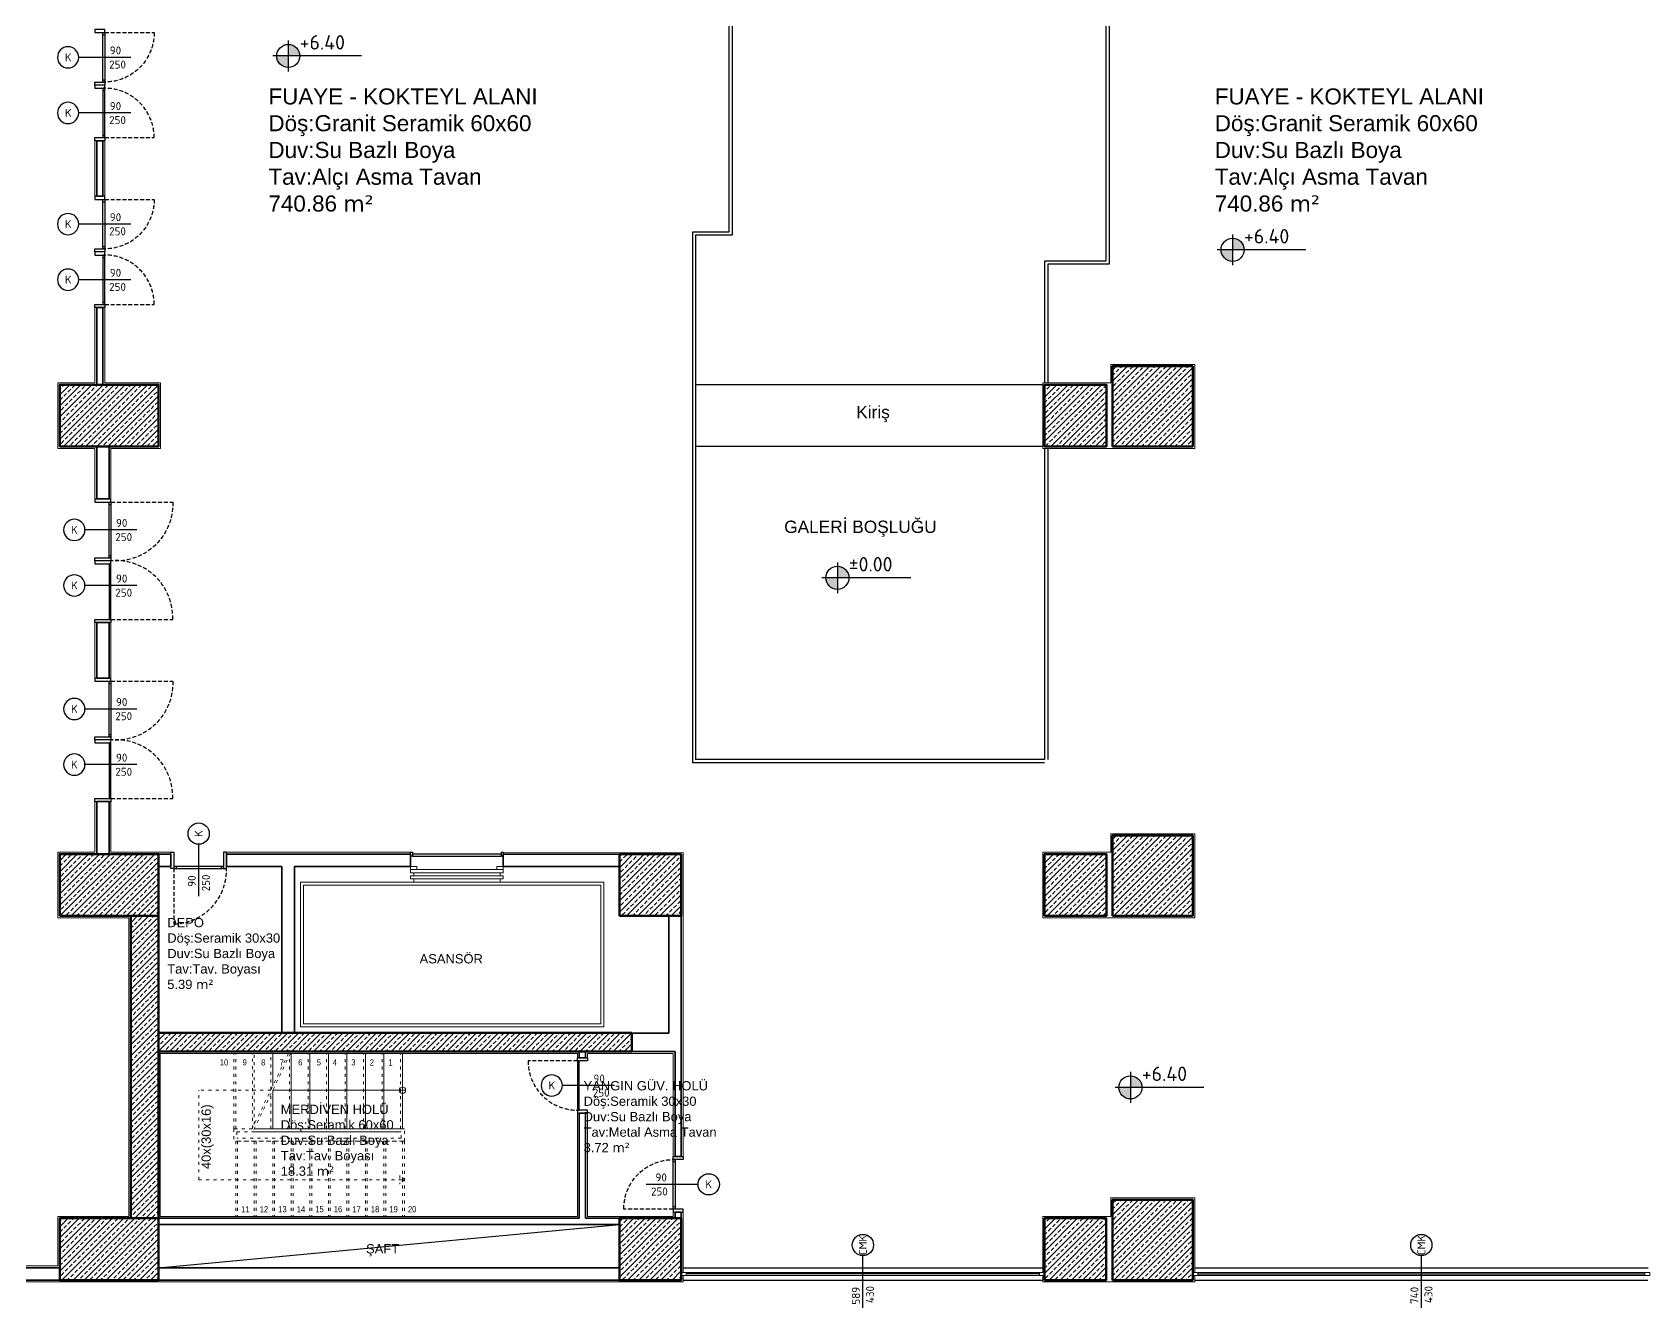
# Model space of a CAD drawing. Header units: millimetres. Extents: x 1443065 to 1517367, y 3763150 to 3779068.
# Drawn here: x 1488393 to 1491008, y 3765802 to 3767867 of the extents above; entities that cross this region are included whole.
import ezdxf
from ezdxf.enums import TextEntityAlignment as Align

# ---------------------------------------------------------------- set-up
doc = ezdxf.new("R2010")
doc.units = ezdxf.units.MM
doc.linetypes.add('ACAD_ISO03W100', pattern=[30, 12, -18])
doc.linetypes.add('HIDDEN', pattern=[9.525, 6.35, -3.175])
for name, color, linetype, lineweight in [('dog', 144, 'Continuous', 5), ('DUVAR', 2, 'Continuous', 35), ('MAHAL', 52, 'Continuous', 13), ('MERDIVEN', 4, 'Continuous', 20), ('SIVA', 3, 'Continuous', 9), ('TASIYICI', 170, 'Continuous', 50), ('TEFRIS', 165, 'Continuous', 15)]:
    doc.layers.add(name, color=color, linetype=linetype, lineweight=lineweight)
for name, color, linetype in [('m-DOG_', 4, 'Continuous'), ('m-DOG_gor', 8, 'Continuous'), ('m-TAR_', 8, 'Continuous'), ('m-TAR_duvar', 8, 'Continuous'), ('m-TFR_vitrifiye', 1, 'Continuous'), ('m-YAZ_kot', 7, 'Continuous'), ('m-YAZ_poz', 7, 'Continuous')]:
    doc.layers.add(name, color=color, linetype=linetype)
doc.styles.add('mono', font='isocpeur.ttf')
doc.styles.add('olculer', font='romans.shx', dxfattribs={"width": 0.8})
doc.styles.get("Standard").update_dxf_attribs({"font": 'arial.ttf'})
pattern_1 = [(45, (67479.789, -87954.948), (-8.98025612, 8.98025612), []), (45, (67488.769, -87954.948), (-8.98025612, 8.98025612), [6.35, -3.175])]

# ---------------------------------------------------------------- blocks, each defined once
blk = doc.blocks.new('90lık Kqpı')
at = {"layer": 'm-DOG_', "linetype": 'HIDDEN'}
blk.add_line((-8, -5), (-88, -5), dxfattribs=at)
at = {"layer": 'm-DOG_'}
for p, q in [((-5, -8.8), (-8, -8.8)), ((-5, -81.2), (-8, -81.2))]:
    blk.add_line(p, q, dxfattribs=at)
for points in [[(8, 0), (8, -5), (-8, -5), (-8, 0)], [(-8, -5), (-8, -85), (-5, -85), (-5, -5)], [(8, -90), (8, -85), (-8, -85), (-8, -90)]]:
    blk.add_lwpolyline(points, close=True, dxfattribs=at)
at = {"layer": 'm-DOG_', "linetype": 'HIDDEN'}
blk.add_arc((-8, -5), 80, 180, 270, dxfattribs=at)
blk = doc.blocks.new('ghb')
at = {"layer": 'm-DOG_', "linetype": 'HIDDEN'}
blk.add_line((41827.4, -9142.7), (41827.4, -9042.7), dxfattribs=at)
at = {"layer": 'm-DOG_'}
for p, q in [((41741.2, -9145.7), (41741.2, -9142.7)), ((41823.6, -9145.7), (41823.6, -9142.7))]:
    blk.add_line(p, q, dxfattribs=at)
for points in [[(41732.4, -9168.7), (41737.4, -9168.7), (41737.4, -9142.7), (41732.4, -9142.7)], [(41827.4, -9142.7), (41737.4, -9142.7), (41737.4, -9145.7), (41827.4, -9145.7)], [(41832.4, -9168.7), (41827.4, -9168.7), (41827.4, -9142.7), (41832.4, -9142.7)]]:
    blk.add_lwpolyline(points, close=True, dxfattribs=at)
at = {"layer": 'm-DOG_', "linetype": 'HIDDEN'}
blk.add_arc((41824.1, -9134.7), 92, 87.9265, 185.0111, dxfattribs=at)
blk = doc.blocks.new('m-penpoz')
blk.add_line((0, -1.625), (0, 0))
blk.add_circle((0, 0.332), 0.332)
blk.add_attdef('POZNO', text='', height=0.18).set_placement((0, 0.332), align=Align.MIDDLE)
blk.add_attdef('WIDTH', text='', height=0.18, rotation=90).set_placement((0, -1.625), align=Align.BOTTOM_LEFT)
blk.add_attdef('HEIGHT', text='', height=0.18, rotation=90).set_placement((0.069, -1.625), align=Align.TOP_LEFT)
blk = doc.blocks.new('m-plankot')
h = blk.add_hatch(color=256)
h.paths.add_polyline_path([(0, 0.144), (0, 0), (0.144, 0, 0.414214)])
h.paths.add_polyline_path([(0, -0.144), (0, 0), (-0.144, 0, 0.414214)])
for p, q in [((0.914, 0), (-0.192, 0)), ((0, 0.192), (0, -0.192))]:
    blk.add_line(p, q)
blk.add_circle((0, 0), 0.144)
blk.add_attdef('INCEKOT', (0.187, 0.1), '', height=0.18)
blk.add_attdef('KABAKOT', text='', height=0.18).set_placement((0.187, -0.1), align=Align.TOP_LEFT)
blk = doc.blocks.new('90lık')
at = {"layer": 'm-DOG_', "linetype": 'HIDDEN'}
blk.add_line((-5, 13), (-5, 103), dxfattribs=at)
at = {"layer": 'm-DOG_'}
for p, q in [((-81.2, 10), (-81.2, 13)), ((-8.8, 10), (-8.8, 13))]:
    blk.add_line(p, q, dxfattribs=at)
for points in [[(-90, -13), (-85, -13), (-85, 13), (-90, 13)], [(-5, 13), (-85, 13), (-85, 10), (-5, 10)], [(0, -13), (-5, -13), (-5, 13), (0, 13)]]:
    blk.add_lwpolyline(points, close=True, dxfattribs=at)
at = {"layer": 'm-DOG_', "linetype": 'HIDDEN'}
blk.add_arc((-2.7, 15.7), 87.4, 91.5314, 181.7408, dxfattribs=at)

msp = doc.modelspace()

# ---------------------------------------------------------------- hatches: boundary and pattern name
at = {"layer": 'm-TAR_'}
h = msp.add_hatch(dxfattribs=at)
h.set_pattern_fill('ANSI33', color=256, scale=2)
h.set_pattern_definition([(45, (-27511.644, -45999.14), (-8.98025612, 8.98025612), []), (45, (-27502.664, -45999.14), (-8.98025612, 8.98025612), [6.35, -3.175])])
h.paths.add_polyline_path([(1489363.4, 3766247.1), (1488909.4, 3766247.1), (1488909.4, 3766217.1), (1489363.4, 3766217.1)])
h.paths.add_polyline_path([(1488909.4, 3766247.1), (1488597.2, 3766247.1), (1488597.2, 3766217.1), (1488909.4, 3766217.1)])
at = {"layer": 'm-TAR_duvar'}
h = msp.add_hatch(dxfattribs=at)
h.set_pattern_fill('ANSI33', color=256, scale=2)
h.set_pattern_definition([(45, (67479.789, -87194.948), (-8.98025612, 8.98025612), []), (45, (67488.769, -87194.948), (-8.98025612, 8.98025612), [6.35, -3.175])])
h.paths.add_polyline_path([(1490271.7, 3767326.6), (1490141.7, 3767326.6), (1490141.7, 3767196.6), (1490271.7, 3767196.6)])
h = msp.add_hatch(dxfattribs=at)
h.set_pattern_fill('ANSI33', color=256, scale=2)
h.set_pattern_definition(pattern_1)
h.paths.add_polyline_path([(1488597.1, 3767296.6), (1488437.1, 3767296.6), (1488437.1, 3767196.6), (1488597.1, 3767196.6)])
h = msp.add_hatch(dxfattribs=at)
h.set_pattern_fill('ANSI33', color=256, scale=2)
h.set_pattern_definition(pattern_1)
h.paths.add_polyline_path([(1490131.7, 3767296.6), (1490031.7, 3767296.6), (1490031.7, 3767196.6), (1490131.7, 3767196.6)])
h = msp.add_hatch(dxfattribs=at)
h.set_pattern_fill('ANSI33', color=256, scale=2)
h.set_pattern_definition(pattern_1)
h.paths.add_polyline_path([(1490271.7, 3766566.6), (1490141.7, 3766566.6), (1490141.7, 3766436.6), (1490271.7, 3766436.6)])
h = msp.add_hatch(dxfattribs=at)
h.set_pattern_fill('ANSI33', color=256, scale=2)
h.set_pattern_definition(pattern_1)
h.paths.add_polyline_path([(1488597.1, 3766536.6), (1488437.1, 3766536.6), (1488437.1, 3766436.6), (1488597.1, 3766436.6)])
h = msp.add_hatch(dxfattribs=at)
h.set_pattern_fill('ANSI33', color=256, scale=2)
h.set_pattern_definition([(45, (-27511.644, -45999.14), (-8.98025612, 8.98025612), []), (45, (-27502.664, -45999.14), (-8.98025612, 8.98025612), [6.35, -3.175])])
h.paths.add_polyline_path([(1489343.4, 3766436.5), (1489443.4, 3766436.5), (1489443.4, 3766536.5), (1489343.4, 3766536.5)])
h = msp.add_hatch(dxfattribs=at)
h.set_pattern_fill('ANSI33', color=256, scale=2)
h.set_pattern_definition(pattern_1)
h.paths.add_polyline_path([(1490131.7, 3766536.6), (1490031.7, 3766536.6), (1490031.7, 3766436.6), (1490131.7, 3766436.6)])
h = msp.add_hatch(dxfattribs=at)
h.set_pattern_fill('ANSI33', color=256, scale=2)
h.set_pattern_definition(pattern_1)
h.paths.add_polyline_path([(1488597.1, 3766436.6), (1488552.1, 3766436.6), (1488552.1, 3765947.1), (1488597.1, 3765947.1)])
h = msp.add_hatch(dxfattribs=at)
h.set_pattern_fill('ANSI33', color=256, scale=2)
h.set_pattern_definition([(45, (67479.789, -88544.442), (-8.98025612, 8.98025612), []), (45, (67488.769, -88544.442), (-8.98025612, 8.98025612), [6.35, -3.175])])
h.paths.add_polyline_path([(1490271.7, 3765977.1), (1490141.7, 3765977.1), (1490141.7, 3765847.1), (1490271.7, 3765847.1)])
h = msp.add_hatch(dxfattribs=at)
h.set_pattern_fill('ANSI33', color=256, scale=2)
h.set_pattern_definition(pattern_1)
h.paths.add_polyline_path([(1488597.1, 3765947.1), (1488437.1, 3765947.1), (1488437.1, 3765847.1), (1488597.1, 3765847.1)])
h = msp.add_hatch(dxfattribs=at)
h.set_pattern_fill('ANSI33', color=256, scale=2)
h.set_pattern_definition(pattern_1)
h.paths.add_polyline_path([(1489443.4, 3765947.1), (1489343.4, 3765947.1), (1489343.4, 3765847.1), (1489443.4, 3765847.1)])
h = msp.add_hatch(dxfattribs=at)
h.set_pattern_fill('ANSI33', color=256, scale=2)
h.set_pattern_definition(pattern_1)
h.paths.add_polyline_path([(1490131.6, 3765947.1), (1490031.6, 3765947.1), (1490031.6, 3765847.1), (1490131.6, 3765847.1)])

# ---------------------------------------------------------------- linework, layer by layer
at = {"layer": 'dog', "extrusion": (9.21821e-11, -6.3018e-09, 1), "elevation": 0}
for points in [[(1489015.4, 3766516.6), (1489015.4, 3766511.6), (1489005.2, 3766511.6), (1489005.2, 3766516.6)], [(1489155.2, 3766516.6), (1489155.2, 3766511.6), (1489145.1, 3766511.6), (1489145.1, 3766516.6)]]:
    msp.add_lwpolyline(points, close=True, dxfattribs=at)
at = {"layer": 'dog', "elevation": 0}
for points in [[(1489005.2, 3766506.5), (1489005.2, 3766511.6), (1489155.2, 3766511.6), (1489155.2, 3766506.5)], [(1489005.2, 3766496.4), (1489005.2, 3766501.4), (1489155.2, 3766501.4), (1489155.2, 3766496.4)]]:
    msp.add_lwpolyline(points, close=True, dxfattribs=at)
at = {"layer": 'dog', "extrusion": (9.21821e-11, -6.3018e-09, 1), "elevation": 0}
for points in [[(1489010.3, 3766501.4), (1489010.3, 3766506.5)], [(1489150.1, 3766501.4), (1489150.1, 3766506.5)], [(1489010.3, 3766496.4), (1489010.3, 3766491.3)], [(1489150.1, 3766496.4), (1489150.1, 3766491.3)]]:
    msp.add_lwpolyline(points, dxfattribs=at)
at = {"layer": 'dog'}
for points in [[(1488827, 3766491.5), (1489318.1, 3766491.5), (1489318.1, 3766257), (1488827, 3766257)], [(1488832, 3766486.5), (1489313.1, 3766486.5), (1489313.1, 3766262), (1488832, 3766262)]]:
    msp.add_lwpolyline(points, close=True, dxfattribs=at)
at = {"layer": 'DUVAR'}
for p, q in [((1488497.1, 3767601.6), (1488497.1, 3767691.6)), ((1488497.1, 3767691.6), (1488507.1, 3767691.6)), ((1488507.1, 3767601.6), (1488507.1, 3767691.6)), ((1488497.1, 3767601.6), (1488507.1, 3767601.6)), ((1488497.1, 3767296.6), (1488497.1, 3767421.6)), ((1488497.1, 3767421.6), (1488507.1, 3767421.6)), ((1488507.1, 3767296.6), (1488507.1, 3767421.6)), ((1488497.1, 3767111.6), (1488497.1, 3767196.6)), ((1488517.1, 3767111.6), (1488517.1, 3767196.6)), ((1488497.1, 3767111.6), (1488517.1, 3767111.6)), ((1488497.1, 3766821.6), (1488497.1, 3766911.6)), ((1488497.1, 3766911.6), (1488517.1, 3766911.6)), ((1488517.1, 3766821.6), (1488517.1, 3766911.6)), ((1488497.1, 3766821.6), (1488517.1, 3766821.6)), ((1488497.1, 3766536.6), (1488497.1, 3766621.6)), ((1488497.1, 3766621.6), (1488517.1, 3766621.6)), ((1488517.1, 3766536.6), (1488517.1, 3766621.6)), ((1488597.1, 3766536.6), (1488617.1, 3766536.6)), ((1488617.1, 3766516.6), (1488617.1, 3766536.6)), ((1489005.2, 3766536.6), (1488707.1, 3766536.6)), ((1488707.1, 3766516.6), (1488707.1, 3766536.6)), ((1489005.2, 3766516.6), (1489005.2, 3766536.6)), ((1489343.4, 3766536.6), (1489155.2, 3766536.6)), ((1489155.2, 3766516.6), (1489155.2, 3766536.6)), ((1488597.1, 3766516.6), (1488617.1, 3766516.6)), ((1488707.1, 3766516.6), (1488797, 3766516.6)), ((1488797, 3766516.7), (1488797, 3766247)), ((1488817, 3766516.7), (1488817, 3766247)), ((1489005.2, 3766516.6, 0), (1488817, 3766516.7)), ((1489343.4, 3766516.7), (1489155.2, 3766516.7, 0)), ((1489423.4, 3766247), (1489423.4, 3766436.5)), ((1489443.4, 3766247), (1489443.4, 3766436.5)), ((1489423.4, 3766247), (1489363.4, 3766247)), ((1489443.4, 3766247), (1489443.4, 3766217.1)), ((1489278.4, 3766217.1), (1489278.4, 3766207.1)), ((1489278.4, 3766217.1), (1489278.4, 3766207.1)), ((1489288.4, 3766217.1), (1489288.4, 3766207.1)), ((1489288.4, 3766217.1), (1489288.4, 3766207.1)), ((1489433.4, 3766217.1), (1489363.4, 3766217.1)), ((1489433.4, 3766217.1), (1489433.4, 3766047.1)), ((1489433.4, 3766217.1), (1489433.4, 3766047.1)), ((1489443.4, 3766217.1), (1489443.4, 3766047.1)), ((1489443.4, 3766217.1), (1489443.4, 3766047.1)), ((1489288.4, 3766207.1), (1489278.4, 3766207.1)), ((1489288.4, 3766117.1), (1489278.4, 3766117.1)), ((1489278.4, 3766117.1), (1489278.4, 3765947.1)), ((1489278.4, 3766117.1), (1489278.4, 3765947.1)), ((1489288.4, 3766117.1), (1489288.4, 3766047.1)), ((1489288.4, 3766117.1), (1489288.4, 3765947.1)), ((1489433.4, 3766047.1), (1489443.4, 3766047.1)), ((1489433.4, 3766047.1), (1489443.4, 3766047.1)), ((1489433.4, 3765957.1), (1489433.4, 3765947.1)), ((1489433.4, 3765957.1), (1489443.4, 3765957.1)), ((1489433.4, 3765957.1), (1489433.4, 3765947.1)), ((1489433.4, 3765957.1), (1489443.4, 3765957.1)), ((1489443.4, 3765957.1), (1489443.4, 3765947.1)), ((1489443.4, 3765957.1), (1489443.4, 3765947.1)), ((1488597, 3765947.1), (1489278.4, 3765947.1)), ((1488597, 3765937.1), (1489343.4, 3765937.1)), ((1489288.4, 3765947.1), (1489343.4, 3765947.1)), ((1486457.1, 3765867.1), (1488437.1, 3765867.1)), ((1489343.4, 3765867.1), (1488597.1, 3765867.1)), ((1486157.1, 3765847.1), (1488437.1, 3765847.1)), ((1489343.4, 3765847.1), (1488597.1, 3765847.1))]:
    msp.add_line(p, q, dxfattribs=at)
at = {"layer": 'm-DOG_gor', "linetype": 'Continuous'}
for p, q in [((1489443.4, 3765867.1), (1489443.4, 3765867.1)), ((1489446.4, 3765867.1), (1490028.6, 3765867.1)), ((1490023.6, 3765857.1), (1489451.4, 3765857.1)), ((1490274.7, 3765867.1), (1491008.7, 3765867.1)), ((1490279.7, 3765857.1), (1491003.7, 3765857.1)), ((1489443.4, 3765847.1), (1489443.4, 3765847.1)), ((1489446.4, 3765847.1), (1490028.6, 3765847.1)), ((1490274.7, 3765847.1), (1491008.6, 3765847.1))]:
    msp.add_line(p, q, dxfattribs=at)
for points in [[(1489008.2, 3766533.6), (1489005.2, 3766533.6), (1489005.2, 3766539.6), (1489008.2, 3766539.6)], [(1489008.2, 3766533.6), (1489152.2, 3766533.6), (1489152.2, 3766536.6), (1489008.2, 3766536.6)], [(1489155.2, 3766533.6), (1489152.2, 3766533.6), (1489152.2, 3766539.6), (1489155.2, 3766539.6)]]:
    msp.add_lwpolyline(points, close=True, dxfattribs=at)
at = {"layer": 'm-TFR_vitrifiye'}
for p, q in [((1490028.7, 3767296.6), (1489466.4, 3767296.6)), ((1490028.7, 3767196.6), (1489466.4, 3767196.6)), ((1490031.7, 3766689.6), (1489466.4, 3766689.6)), ((1490031.7, 3766684.6), (1489461.4, 3766684.6)), ((1488597.1, 3765867.1), (1489343.4, 3765937.1))]:
    msp.add_line(p, q, dxfattribs=at)
for points in [[(1489520.6, 3768758.6), (1489520.6, 3767543.6), (1489461.4, 3767543.6), (1489461.4, 3766684.6)], [(1489525.6, 3768753.6), (1489525.6, 3767538.6), (1489466.4, 3767538.6), (1489466.4, 3766689.6)], [(1489894.7, 3768753.6), (1489894.7, 3767962.6), (1490131.1, 3767962.6), (1490131.1, 3767496.6), (1490031.7, 3767496.6), (1490031.7, 3767299.6)], [(1489899.7, 3768758.6), (1489899.7, 3767967.6), (1490136.1, 3767967.6), (1490136.1, 3767491.6), (1490036.7, 3767491.6), (1490036.7, 3767299.6)], [(1490031.7, 3767193.6), (1490031.7, 3766689.6)], [(1490036.7, 3767193.6), (1490036.7, 3766689.6)]]:
    msp.add_lwpolyline(points, dxfattribs=at)
at = {"layer": 'MERDIVEN'}
for p, q in [((1488597.1, 3766441.6), (1488597.1, 3766441.6)), ((1490126.7, 3766436.6), (1490126.7, 3766436.6)), ((1490131.7, 3766436.6), (1490131.7, 3766436.6)), ((1488782.1, 3766161.4), (1488782.1, 3766214)), ((1488782.1, 3766161.4), (1488782.1, 3766214)), ((1488812.1, 3766092), (1488812.1, 3766214)), ((1488812.1, 3766092), (1488812.1, 3766214)), ((1488842.1, 3766092), (1488842.1, 3766214)), ((1488842.1, 3766092), (1488842.1, 3766214)), ((1488872.1, 3766092), (1488872.1, 3766214)), ((1488872.1, 3766092), (1488872.1, 3766214)), ((1488902.1, 3766092), (1488902.1, 3766214)), ((1488902.1, 3766092), (1488902.1, 3766214)), ((1488932.1, 3766092), (1488932.1, 3766214)), ((1488932.1, 3766092), (1488932.1, 3766214)), ((1488962.1, 3766092), (1488962.1, 3766214)), ((1488962.1, 3766092), (1488962.1, 3766214)), ((1488992.1, 3766092), (1488992.1, 3766214)), ((1488992.1, 3766092), (1488992.1, 3766214)), ((1488782.1, 3766092), (1488782.1, 3766154.5)), ((1488782.1, 3766092), (1488782.1, 3766154.5)), ((1488997.1, 3766154.5), (1488782.1, 3766154.5)), ((1488990.1, 3766087), (1488749.7, 3766087)), ((1488990.1, 3766087), (1488749.7, 3766087)), ((1488995.1, 3766092), (1488752.1, 3766092)), ((1488995.1, 3766092), (1488752.1, 3766092)), ((1488597.1, 3765947.1), (1488597.1, 3765947.1)), ((1490126.7, 3765947.1), (1490126.7, 3765947.1))]:
    msp.add_line(p, q, dxfattribs=at)
at = {"layer": 'MERDIVEN', "linetype": 'ACAD_ISO03W100', "ltscale": 0.4}
for p, q in [((1488719.1, 3766092), (1488719.1, 3766214)), ((1488719.1, 3766092), (1488719.1, 3766214)), ((1488722.1, 3766092), (1488722.1, 3766214)), ((1488722.1, 3766092), (1488722.1, 3766214)), ((1488807.3, 3766214), (1488748.7, 3766092)), ((1488749.1, 3766092.7), (1488749.1, 3766214)), ((1488749.1, 3766092.7), (1488749.1, 3766214)), ((1488810.6, 3766214), (1488749.7, 3766087)), ((1488752.1, 3766098.9), (1488752.1, 3766214)), ((1488752.1, 3766098.9), (1488752.1, 3766214)), ((1488779.1, 3766155.2), (1488779.1, 3766214)), ((1488779.1, 3766155.2), (1488779.1, 3766214)), ((1488809.1, 3766092), (1488809.1, 3766210.7)), ((1488809.1, 3766092), (1488809.1, 3766210.7)), ((1488839.1, 3766092), (1488839.1, 3766214)), ((1488839.1, 3766092), (1488839.1, 3766214)), ((1488869.1, 3766092), (1488869.1, 3766214)), ((1488869.1, 3766092), (1488869.1, 3766214)), ((1488899.1, 3766092), (1488899.1, 3766214)), ((1488899.1, 3766092), (1488899.1, 3766214)), ((1488929.1, 3766092), (1488929.1, 3766214)), ((1488929.1, 3766092), (1488929.1, 3766214)), ((1488959.1, 3766092), (1488959.1, 3766214)), ((1488959.1, 3766092), (1488959.1, 3766214)), ((1488989.1, 3766092), (1488989.1, 3766214)), ((1488989.1, 3766092), (1488989.1, 3766214)), ((1488662.1, 3766009.5), (1488662.1, 3766154.5)), ((1488778.7, 3766154.5), (1488662.1, 3766154.5)), ((1488779.1, 3766092), (1488779.1, 3766148.2)), ((1488779.1, 3766092), (1488779.1, 3766148.2)), ((1488748.7, 3766092), (1488719.1, 3766092)), ((1488719.1, 3766092), (1488719.1, 3766072)), ((1488748.7, 3766092), (1488719.1, 3766092)), ((1488719.1, 3766092), (1488719.1, 3766072)), ((1488724.1, 3766087), (1488724.1, 3766077)), ((1488724.1, 3766087), (1488724.1, 3766077)), ((1488724.1, 3766087), (1488749.7, 3766087)), ((1488990.1, 3766077), (1488990.1, 3766087)), ((1488990.1, 3766077), (1488990.1, 3766087)), ((1488995.1, 3766072), (1488995.1, 3766092)), ((1488995.1, 3766072), (1488995.1, 3766092)), ((1488995.1, 3766072), (1488719.1, 3766072)), ((1488992.1, 3766072), (1488719.1, 3766072)), ((1488722.1, 3766072), (1488722.1, 3765950)), ((1488990.1, 3766077), (1488724.1, 3766077)), ((1488990.1, 3766077), (1488724.1, 3766077)), ((1488725.1, 3766072), (1488725.1, 3765950)), ((1488752.1, 3766072), (1488752.1, 3765950)), ((1488755.1, 3766072), (1488755.1, 3765950)), ((1488782.1, 3766072), (1488782.1, 3765950)), ((1488785.1, 3766072), (1488785.1, 3765950)), ((1488812.1, 3766072), (1488812.1, 3765950)), ((1488815.1, 3766072), (1488815.1, 3765950)), ((1488842.1, 3766072), (1488842.1, 3765950)), ((1488845.1, 3766072), (1488845.1, 3765950)), ((1488872.1, 3766072), (1488872.1, 3765950)), ((1488875.1, 3766072), (1488875.1, 3765950)), ((1488902.1, 3766072), (1488902.1, 3765950)), ((1488905.1, 3766072), (1488905.1, 3765950)), ((1488932.1, 3766072), (1488932.1, 3765950)), ((1488935.1, 3766072), (1488935.1, 3765950)), ((1488962.1, 3766072), (1488962.1, 3765950)), ((1488965.1, 3766072), (1488965.1, 3765950)), ((1488992.1, 3766072), (1488992.1, 3765950)), ((1488995.1, 3766072), (1488995.1, 3765950)), ((1488662.1, 3766009.5), (1488995.1, 3766009.5)), ((1488995.1, 3766009.5), (1488988, 3766016.5)), ((1488988, 3766016.5), (1488988, 3766002.4)), ((1488995.1, 3766009.5), (1488988, 3766002.4))]:
    msp.add_line(p, q, dxfattribs=at)
at = {"layer": 'MERDIVEN'}
for points in [[(1489443.4, 3765854.6), (1489451.4, 3765854.6), (1489451.4, 3765859.6), (1489443.4, 3765859.6)], [(1490023.6, 3765859.6), (1489451.4, 3765859.6), (1489451.4, 3765854.6), (1490023.6, 3765854.6)], [(1490023.6, 3765854.6), (1490031.6, 3765854.6), (1490031.6, 3765859.6), (1490023.6, 3765859.6)], [(1490271.7, 3765854.6), (1490279.7, 3765854.6), (1490279.7, 3765859.6), (1490271.7, 3765859.6)], [(1491003.7, 3765859.6), (1490279.7, 3765859.6), (1490279.7, 3765854.6), (1491003.7, 3765854.6)], [(1491003.7, 3765854.6), (1491011.7, 3765854.6), (1491011.7, 3765859.6), (1491003.7, 3765859.6)]]:
    msp.add_lwpolyline(points, close=True, dxfattribs=at)
msp.add_circle((1488992.1, 3766154.5), 5, dxfattribs=at)
at = {"layer": 'SIVA'}
for p, q in [((1488494.1, 3767601.6), (1488494.1, 3767691.6)), ((1488510.1, 3767601.6), (1488510.1, 3767691.6)), ((1488494.1, 3766821.6), (1488494.1, 3766911.6)), ((1489005.2, 3766539.6), (1488707.1, 3766539.6)), ((1486460.1, 3765870.1), (1488434.1, 3765870.1))]:
    msp.add_line(p, q, dxfattribs=at)
for points in [[(1488494.1, 3767421.6), (1488494.1, 3767299.6), (1488434.1, 3767299.6), (1488434.1, 3767193.6), (1488494.1, 3767193.6), (1488494.1, 3767111.6)], [(1488510.1, 3767421.6), (1488510.1, 3767299.6), (1488600.1, 3767299.6), (1488600.1, 3767193.6), (1488520.1, 3767193.6), (1488520.1, 3767111.6)], [(1488520.1, 3766911.6), (1488520.1, 3766821.6)], [(1489446.4, 3765854.6), (1489446.4, 3765844.1), (1485994.1, 3765844.1), (1485994.1, 3766539.6), (1486434.1, 3766539.6), (1486434.1, 3766776.6)], [(1488494.1, 3766621.6), (1488494.1, 3766539.6), (1488434.1, 3766539.6), (1488434.1, 3766433.6), (1488549.1, 3766433.6), (1488549.1, 3765950.1), (1488434.1, 3765950.1), (1488434.1, 3765870.1)], [(1488520.1, 3766621.6), (1488520.1, 3766539.6), (1488617.1, 3766539.6)], [(1489155.2, 3766539.6), (1489446.4, 3766539.5), (1489446.4, 3766047.1)], [(1489275.4, 3766207.1), (1489275.4, 3766214.1), (1488600, 3766214.1), (1488600, 3765950.1), (1489275.4, 3765950.1), (1489275.4, 3766117.1)], [(1489291.4, 3766207.1), (1489291.4, 3766214.1), (1489430.4, 3766214.1), (1489430.4, 3766047.1)], [(1489291.4, 3766117.1), (1489291.4, 3765950.1), (1489430.4, 3765950.1), (1489430.4, 3765957.1)], [(1490028.6, 3765859.6), (1490028.6, 3765950.1), (1490138.7, 3765950.1), (1490138.7, 3765980.1), (1490274.7, 3765980.1), (1490274.7, 3765859.6)], [(1489446.4, 3765859.6), (1489446.4, 3765957.1)], [(1490274.7, 3765854.6), (1490274.7, 3765844.1), (1490028.6, 3765844.1), (1490028.6, 3765854.6)]]:
    msp.add_lwpolyline(points, dxfattribs=at)
for points in [[(1490028.7, 3767299.6), (1490138.7, 3767299.6), (1490138.7, 3767329.6), (1490274.7, 3767329.6), (1490274.7, 3767193.6), (1490028.7, 3767193.6)], [(1490028.7, 3766539.6), (1490138.7, 3766539.6), (1490138.7, 3766569.6), (1490274.7, 3766569.6), (1490274.7, 3766433.6), (1490028.7, 3766433.6)]]:
    msp.add_lwpolyline(points, close=True, dxfattribs=at)
at = {"layer": 'TASIYICI'}
for p, q in [((1488597.1, 3766247.1), (1488597.1, 3766536.6)), ((1488552.1, 3765947.1), (1488552.1, 3766436.6)), ((1488597.1, 3765947.1), (1488597.1, 3766436.6)), ((1488597.1, 3766436.6), (1488597.1, 3765947.1)), ((1488597.1, 3765947.1), (1488597.1, 3766436.6)), ((1489363.4, 3766247.1), (1488597, 3766247.1)), ((1489363.4, 3766247.1), (1488597, 3766247.1)), ((1489363.4, 3766247.1), (1489363.4, 3766217.1)), ((1489363.4, 3766217.1), (1488597, 3766217.1))]:
    msp.add_line(p, q, dxfattribs=at)
for points in [[(1490141.7, 3767196.6), (1490271.7, 3767196.6), (1490271.7, 3767326.6), (1490141.7, 3767326.6)], [(1488437.1, 3767196.6), (1488597.1, 3767196.6), (1488597.1, 3767296.6), (1488437.1, 3767296.6)], [(1490031.7, 3767196.6), (1490131.7, 3767196.6), (1490131.7, 3767296.6), (1490031.7, 3767296.6)], [(1490141.7, 3766436.6), (1490271.7, 3766436.6), (1490271.7, 3766566.6), (1490141.7, 3766566.6)], [(1488437.1, 3766436.6), (1488597.1, 3766436.6), (1488597.1, 3766536.6), (1488437.1, 3766536.6)], [(1489343.4, 3766436.5), (1489443.4, 3766436.5), (1489443.4, 3766536.5), (1489343.4, 3766536.5)], [(1490031.7, 3766436.6), (1490131.7, 3766436.6), (1490131.7, 3766536.6), (1490031.7, 3766536.6)], [(1490141.7, 3765847.1), (1490271.7, 3765847.1), (1490271.7, 3765977.1), (1490141.7, 3765977.1)], [(1488437.1, 3765847.1), (1488597.1, 3765847.1), (1488597.1, 3765947.1), (1488437.1, 3765947.1)], [(1489343.4, 3765847.1), (1489443.4, 3765847.1), (1489443.4, 3765947.1), (1489343.4, 3765947.1)], [(1490031.6, 3765847.1), (1490131.6, 3765847.1), (1490131.6, 3765947.1), (1490031.6, 3765947.1)]]:
    msp.add_lwpolyline(points, close=True, dxfattribs=at)

# ---------------------------------------------------------------- block references
at = {"layer": 'm-TFR_vitrifiye', "rotation": 180.0004506024693}
msp.add_blockref('90lık', (1488617.1, 3766526.6), dxfattribs=at)
at = {"layer": 'm-YAZ_kot'}
ref = msp.add_blockref('m-plankot', (1488807.2, 3767828.9), dxfattribs=dict(at, xscale=129.9375, yscale=129.9375, zscale=129.9375))
ref.add_attrib('INCEKOT', '+6.40', dxfattribs={"layer": '0', "height": 23.39, "rotation": 0, "style": 'mono'}).set_placement((1488825.6, 3767832.2), align=Align.BOTTOM_LEFT)
ref = msp.add_blockref('m-plankot', (1490336.1, 3767515), dxfattribs=dict(at, xscale=129.9375, yscale=129.9375, zscale=129.9375))
ref.add_attrib('INCEKOT', '+6.40', dxfattribs={"layer": '0', "height": 23.39, "rotation": 0, "style": 'mono'}).set_placement((1490354.5, 3767518.3), align=Align.BOTTOM_LEFT)
ref = msp.add_blockref('m-plankot', (1489696.2, 3766984), dxfattribs=dict(at, xscale=129.9375, yscale=129.9375, zscale=129.9375))
ref.add_attrib('INCEKOT', '%%P0.00', dxfattribs={"layer": '0', "height": 23.39, "rotation": 0, "style": 'mono'}).set_placement((1489714.6, 3766987.3), align=Align.BOTTOM_LEFT)
ref = msp.add_blockref('m-plankot', (1490170.7, 3766159), dxfattribs=dict(at, xscale=129.9375, yscale=129.9375, zscale=129.9375))
ref.add_attrib('INCEKOT', '+6.40', dxfattribs={"layer": '0', "height": 23.39, "rotation": 0, "style": 'mono'}).set_placement((1490189.1, 3766162.3), align=Align.BOTTOM_LEFT)
at = {"layer": 'm-YAZ_poz'}
ref = msp.add_blockref('m-penpoz', (1488467.9, 3767826.6), dxfattribs=dict(at, xscale=-51.83999999999998, yscale=51.83999999999998, zscale=51.83999999999998, rotation=89.99954940331261))
ref.add_attrib('WIDTH', '90', dxfattribs={"layer": '0', "height": 12.96, "style": 'mono'}).set_placement((1488536.6, 3767827.4), align=Align.BOTTOM_RIGHT)
ref.add_attrib('HEIGHT', '250', dxfattribs={"layer": '0', "height": 12.96, "style": 'mono'}).set_placement((1488544.3, 3767804.6), align=Align.BOTTOM_RIGHT)
ref.add_attrib('POZNO', 'K', dxfattribs={"layer": '0', "height": 13, "style": 'mono'}).set_placement((1488450.9, 3767826.6), align=Align.MIDDLE_CENTER)
ref = msp.add_blockref('m-penpoz', (1488467.9, 3767736.6), dxfattribs=dict(at, xscale=-51.83999999999998, yscale=51.83999999999998, zscale=51.83999999999998, rotation=89.99954940331261))
ref.add_attrib('WIDTH', '90', dxfattribs={"layer": '0', "height": 12.96, "style": 'mono'}).set_placement((1488536.6, 3767737.4), align=Align.BOTTOM_RIGHT)
ref.add_attrib('HEIGHT', '250', dxfattribs={"layer": '0', "height": 12.96, "style": 'mono'}).set_placement((1488544.3, 3767714.6), align=Align.BOTTOM_RIGHT)
ref.add_attrib('POZNO', 'K', dxfattribs={"layer": '0', "height": 13, "style": 'mono'}).set_placement((1488450.9, 3767736.6), align=Align.MIDDLE_CENTER)
ref = msp.add_blockref('m-penpoz', (1488467.9, 3767556.6), dxfattribs=dict(at, xscale=-51.83999999999998, yscale=51.83999999999998, zscale=51.83999999999998, rotation=89.99954940331261))
ref.add_attrib('WIDTH', '90', dxfattribs={"layer": '0', "height": 12.96, "style": 'mono'}).set_placement((1488536.6, 3767557.4), align=Align.BOTTOM_RIGHT)
ref.add_attrib('HEIGHT', '250', dxfattribs={"layer": '0', "height": 12.96, "style": 'mono'}).set_placement((1488544.3, 3767534.6), align=Align.BOTTOM_RIGHT)
ref.add_attrib('POZNO', 'K', dxfattribs={"layer": '0', "height": 13, "style": 'mono'}).set_placement((1488450.9, 3767556.6), align=Align.MIDDLE_CENTER)
ref = msp.add_blockref('m-penpoz', (1488467.9, 3767466.6), dxfattribs=dict(at, xscale=-51.83999999999998, yscale=51.83999999999998, zscale=51.83999999999998, rotation=89.99954940331261))
ref.add_attrib('WIDTH', '90', dxfattribs={"layer": '0', "height": 12.96, "style": 'mono'}).set_placement((1488536.6, 3767467.4), align=Align.BOTTOM_RIGHT)
ref.add_attrib('HEIGHT', '250', dxfattribs={"layer": '0', "height": 12.96, "style": 'mono'}).set_placement((1488544.3, 3767444.6), align=Align.BOTTOM_RIGHT)
ref.add_attrib('POZNO', 'K', dxfattribs={"layer": '0', "height": 13, "style": 'mono'}).set_placement((1488450.9, 3767466.6), align=Align.MIDDLE_CENTER)
ref = msp.add_blockref('m-penpoz', (1488477.9, 3767061.6), dxfattribs=dict(at, xscale=-51.83999999999998, yscale=51.83999999999998, zscale=51.83999999999998, rotation=89.99954940331261))
ref.add_attrib('WIDTH', '90', dxfattribs={"layer": '0', "height": 12.96, "style": 'mono'}).set_placement((1488546.6, 3767062.4), align=Align.BOTTOM_RIGHT)
ref.add_attrib('HEIGHT', '250', dxfattribs={"layer": '0', "height": 12.96, "style": 'mono'}).set_placement((1488554.3, 3767039.6), align=Align.BOTTOM_RIGHT)
ref.add_attrib('POZNO', 'K', dxfattribs={"layer": '0', "height": 13, "style": 'mono'}).set_placement((1488460.9, 3767061.6), align=Align.MIDDLE_CENTER)
ref = msp.add_blockref('m-penpoz', (1488477.9, 3766971.6), dxfattribs=dict(at, xscale=-51.83999999999998, yscale=51.83999999999998, zscale=51.83999999999998, rotation=89.99954940331261))
ref.add_attrib('WIDTH', '90', dxfattribs={"layer": '0', "height": 12.96, "style": 'mono'}).set_placement((1488546.6, 3766972.4), align=Align.BOTTOM_RIGHT)
ref.add_attrib('HEIGHT', '250', dxfattribs={"layer": '0', "height": 12.96, "style": 'mono'}).set_placement((1488554.3, 3766949.6), align=Align.BOTTOM_RIGHT)
ref.add_attrib('POZNO', 'K', dxfattribs={"layer": '0', "height": 13, "style": 'mono'}).set_placement((1488460.9, 3766971.6), align=Align.MIDDLE_CENTER)
ref = msp.add_blockref('m-penpoz', (1488477.9, 3766771.6), dxfattribs=dict(at, xscale=-51.83999999999998, yscale=51.83999999999998, zscale=51.83999999999998, rotation=89.99954940331261))
ref.add_attrib('WIDTH', '90', dxfattribs={"layer": '0', "height": 12.96, "style": 'mono'}).set_placement((1488546.6, 3766772.4), align=Align.BOTTOM_RIGHT)
ref.add_attrib('HEIGHT', '250', dxfattribs={"layer": '0', "height": 12.96, "style": 'mono'}).set_placement((1488554.3, 3766749.6), align=Align.BOTTOM_RIGHT)
ref.add_attrib('POZNO', 'K', dxfattribs={"layer": '0', "height": 13, "style": 'mono'}).set_placement((1488460.9, 3766771.6), align=Align.MIDDLE_CENTER)
ref = msp.add_blockref('m-penpoz', (1488477.9, 3766681.6), dxfattribs=dict(at, xscale=-51.83999999999998, yscale=51.83999999999998, zscale=51.83999999999998, rotation=89.99954940331261))
ref.add_attrib('WIDTH', '90', dxfattribs={"layer": '0', "height": 12.96, "style": 'mono'}).set_placement((1488546.6, 3766682.4), align=Align.BOTTOM_RIGHT)
ref.add_attrib('HEIGHT', '250', dxfattribs={"layer": '0', "height": 12.96, "style": 'mono'}).set_placement((1488554.3, 3766659.6), align=Align.BOTTOM_RIGHT)
ref.add_attrib('POZNO', 'K', dxfattribs={"layer": '0', "height": 13, "style": 'mono'}).set_placement((1488460.9, 3766681.6), align=Align.MIDDLE_CENTER)
ref = msp.add_blockref('m-penpoz', (1488662.1, 3766552.7), dxfattribs=dict(at, xscale=51.83999999999998, yscale=51.83999999999998, zscale=51.83999999999998, rotation=0.0004505966874108402))
ref.add_attrib('WIDTH', '90', dxfattribs={"layer": '0', "height": 12.96, "rotation": 90, "style": 'mono'}).set_placement((1488661.3, 3766502.2), align=Align.BOTTOM_RIGHT)
ref.add_attrib('HEIGHT', '250', dxfattribs={"layer": '0', "height": 12.96, "rotation": 90, "style": 'mono'}).set_placement((1488684.1, 3766503.6), align=Align.BOTTOM_RIGHT)
ref.add_attrib('POZNO', 'K', dxfattribs={"layer": '0', "height": 13, "rotation": 90, "style": 'mono'}).set_placement((1488662.1, 3766569.9), align=Align.MIDDLE_CENTER)
ref = msp.add_blockref('m-penpoz', (1489251, 3766162.1), dxfattribs=dict(at, xscale=-51.83999999999998, yscale=51.83999999999998, zscale=51.83999999999998, rotation=89.99954940331261))
ref.add_attrib('WIDTH', '90', dxfattribs={"layer": '0', "height": 12.96, "style": 'mono'}).set_placement((1489319.7, 3766162.9), align=Align.BOTTOM_RIGHT)
ref.add_attrib('HEIGHT', '250', dxfattribs={"layer": '0', "height": 12.96, "style": 'mono'}).set_placement((1489327.4, 3766140.1), align=Align.BOTTOM_RIGHT)
ref.add_attrib('POZNO', 'K', dxfattribs={"layer": '0', "height": 13, "style": 'mono'}).set_placement((1489234, 3766162.1), align=Align.MIDDLE_CENTER)
ref = msp.add_blockref('m-penpoz', (1489251, 3766162.1), dxfattribs=dict(at, xscale=-51.83999999999998, yscale=51.83999999999998, zscale=51.83999999999998, rotation=89.99954940331261))
ref.add_attrib('WIDTH', '90', dxfattribs={"layer": '0', "height": 12.96, "style": 'mono'}).set_placement((1489319.7, 3766162.9), align=Align.BOTTOM_RIGHT)
ref.add_attrib('HEIGHT', '250', dxfattribs={"layer": '0', "height": 12.96, "style": 'mono'}).set_placement((1489327.4, 3766140.1), align=Align.BOTTOM_RIGHT)
ref.add_attrib('POZNO', 'K', dxfattribs={"layer": '0', "height": 13, "style": 'mono'}).set_placement((1489234, 3766162.1), align=Align.MIDDLE_CENTER)
ref = msp.add_blockref('m-penpoz', (1489251, 3766162.1), dxfattribs=dict(at, xscale=-51.83999999999998, yscale=51.83999999999998, zscale=51.83999999999998, rotation=89.99954940331261))
ref.add_attrib('WIDTH', '90', dxfattribs={"layer": '0', "height": 12.96, "style": 'mono'}).set_placement((1489319.7, 3766162.9), align=Align.BOTTOM_RIGHT)
ref.add_attrib('HEIGHT', '250', dxfattribs={"layer": '0', "height": 12.96, "style": 'mono'}).set_placement((1489327.4, 3766140.1), align=Align.BOTTOM_RIGHT)
ref.add_attrib('POZNO', 'K', dxfattribs={"layer": '0', "height": 13, "style": 'mono'}).set_placement((1489234, 3766162.1), align=Align.MIDDLE_CENTER)
ref = msp.add_blockref('m-penpoz', (1489251, 3766162.1), dxfattribs=dict(at, xscale=-51.83999999999998, yscale=51.83999999999998, zscale=51.83999999999998, rotation=89.99954940331261))
ref.add_attrib('WIDTH', '90', dxfattribs={"layer": '0', "height": 12.96, "style": 'mono'}).set_placement((1489319.7, 3766162.9), align=Align.BOTTOM_RIGHT)
ref.add_attrib('HEIGHT', '250', dxfattribs={"layer": '0', "height": 12.96, "style": 'mono'}).set_placement((1489327.4, 3766140.1), align=Align.BOTTOM_RIGHT)
ref.add_attrib('POZNO', 'K', dxfattribs={"layer": '0', "height": 13, "style": 'mono'}).set_placement((1489234, 3766162.1), align=Align.MIDDLE_CENTER)
ref = msp.add_blockref('m-penpoz', (1489470.7, 3766002.1), dxfattribs=dict(at, xscale=51.83999999999998, yscale=51.83999999999998, zscale=51.83999999999998, rotation=270.0004505966874))
ref.add_attrib('WIDTH', '90', dxfattribs={"layer": '0', "height": 12.96, "style": 'mono'}).set_placement((1489420.2, 3766002.9), align=Align.BOTTOM_RIGHT)
ref.add_attrib('HEIGHT', '250', dxfattribs={"layer": '0', "height": 12.96, "style": 'mono'}).set_placement((1489421.6, 3765980.1), align=Align.BOTTOM_RIGHT)
ref.add_attrib('POZNO', 'K', dxfattribs={"layer": '0', "height": 13, "style": 'mono'}).set_placement((1489487.9, 3766002.1), align=Align.MIDDLE_CENTER)
ref = msp.add_blockref('m-penpoz', (1489470.7, 3766002.1), dxfattribs=dict(at, xscale=51.83999999999998, yscale=51.83999999999998, zscale=51.83999999999998, rotation=270.0004505966874))
ref.add_attrib('WIDTH', '90', dxfattribs={"layer": '0', "height": 12.96, "style": 'mono'}).set_placement((1489420.2, 3766002.9), align=Align.BOTTOM_RIGHT)
ref.add_attrib('HEIGHT', '250', dxfattribs={"layer": '0', "height": 12.96, "style": 'mono'}).set_placement((1489421.6, 3765980.1), align=Align.BOTTOM_RIGHT)
ref.add_attrib('POZNO', 'K', dxfattribs={"layer": '0', "height": 13, "style": 'mono'}).set_placement((1489487.9, 3766002.1), align=Align.MIDDLE_CENTER)
ref = msp.add_blockref('m-penpoz', (1489470.7, 3766002.1), dxfattribs=dict(at, xscale=51.83999999999998, yscale=51.83999999999998, zscale=51.83999999999998, rotation=270.0004505966874))
ref.add_attrib('WIDTH', '90', dxfattribs={"layer": '0', "height": 12.96, "style": 'mono'}).set_placement((1489420.2, 3766002.9), align=Align.BOTTOM_RIGHT)
ref.add_attrib('HEIGHT', '250', dxfattribs={"layer": '0', "height": 12.96, "style": 'mono'}).set_placement((1489421.6, 3765980.1), align=Align.BOTTOM_RIGHT)
ref.add_attrib('POZNO', 'K', dxfattribs={"layer": '0', "height": 13, "style": 'mono'}).set_placement((1489487.9, 3766002.1), align=Align.MIDDLE_CENTER)
ref = msp.add_blockref('m-penpoz', (1489470.7, 3766002.1), dxfattribs=dict(at, xscale=51.83999999999998, yscale=51.83999999999998, zscale=51.83999999999998, rotation=270.0004505966874))
ref.add_attrib('WIDTH', '90', dxfattribs={"layer": '0', "height": 12.96, "style": 'mono'}).set_placement((1489420.2, 3766002.9), align=Align.BOTTOM_RIGHT)
ref.add_attrib('HEIGHT', '250', dxfattribs={"layer": '0', "height": 12.96, "style": 'mono'}).set_placement((1489421.6, 3765980.1), align=Align.BOTTOM_RIGHT)
ref.add_attrib('POZNO', 'K', dxfattribs={"layer": '0', "height": 13, "style": 'mono'}).set_placement((1489487.9, 3766002.1), align=Align.MIDDLE_CENTER)
ref = msp.add_blockref('m-penpoz', (1489737.5, 3765886.6), dxfattribs=dict(at, xscale=51.83999999999998, yscale=51.83999999999998, zscale=51.83999999999998, rotation=0.0004505966874107999))
ref.add_attrib('WIDTH', '589', dxfattribs={"layer": '0', "height": 12.96, "rotation": 90, "style": 'mono'}).set_placement((1489736.7, 3765836.1), align=Align.BOTTOM_RIGHT)
ref.add_attrib('HEIGHT', '430', dxfattribs={"layer": '0', "height": 12.96, "rotation": 90, "style": 'mono'}).set_placement((1489759.5, 3765837.5), align=Align.BOTTOM_RIGHT)
ref.add_attrib('POZNO', 'CMK', dxfattribs={"layer": '0', "height": 12.96, "rotation": 90, "style": 'mono'}).set_placement((1489737.5, 3765903.8), align=Align.MIDDLE_CENTER)
ref = msp.add_blockref('m-penpoz', (1490641.7, 3765886.6), dxfattribs=dict(at, xscale=51.83999999999998, yscale=51.83999999999998, zscale=51.83999999999998, rotation=0.0004505966874107999))
ref.add_attrib('WIDTH', '740', dxfattribs={"layer": '0', "height": 12.96, "rotation": 90, "style": 'mono'}).set_placement((1490640.9, 3765836.1), align=Align.BOTTOM_RIGHT)
ref.add_attrib('HEIGHT', '430', dxfattribs={"layer": '0', "height": 12.96, "rotation": 90, "style": 'mono'}).set_placement((1490663.7, 3765837.5), align=Align.BOTTOM_RIGHT)
ref.add_attrib('POZNO', 'CMK', dxfattribs={"layer": '0', "height": 12.96, "rotation": 90, "style": 'mono'}).set_placement((1490641.7, 3765903.8), align=Align.MIDDLE_CENTER)
at = {"layer": 'TEFRIS', "color": 6, "lineweight": 18, "xscale": -1}
for p in [(1488502.1, 3767871.6), (1488502.1, 3767601.6)]:
    msp.add_blockref('90lık Kqpı', p, dxfattribs=at)
at = {"layer": 'TEFRIS', "color": 6, "lineweight": 18, "rotation": 180}
for p in [(1488502.1, 3767691.6), (1488502.1, 3767421.6)]:
    msp.add_blockref('90lık Kqpı', p, dxfattribs=at)
at = {"layer": 'TEFRIS', "xscale": -1, "rotation": 270.0004505984964}
for p in [(1497663.1, 3725279.2), (1497663.1, 3724989.2)]:
    msp.add_blockref('ghb', p, dxfattribs=at)
at = {"layer": 'TEFRIS', "rotation": 269.9995494015037}
for p in [(1497663.1, 3808743.9), (1497663.1, 3808453.9)]:
    msp.add_blockref('ghb', p, dxfattribs=at)
at = {"layer": 'TEFRIS', "color": 6, "lineweight": 18}
msp.add_blockref('90lık Kqpı', (1489283.4, 3766207.1), dxfattribs=at)
msp.add_blockref('90lık Kqpı', (1489283.4, 3766207.1), dxfattribs=at)
msp.add_blockref('90lık Kqpı', (1489283.4, 3766207.1), dxfattribs=at)
msp.add_blockref('90lık Kqpı', (1489283.4, 3766207.1), dxfattribs=at)
at = {"layer": 'TEFRIS', "color": 6, "lineweight": 18, "xscale": -1, "rotation": 179.9999999997058}
msp.add_blockref('90lık Kqpı', (1489438.4, 3765957.1), dxfattribs=at)
msp.add_blockref('90lık Kqpı', (1489438.4, 3765957.1), dxfattribs=at)
msp.add_blockref('90lık Kqpı', (1489438.4, 3765957.1), dxfattribs=at)
msp.add_blockref('90lık Kqpı', (1489438.4, 3765957.1), dxfattribs=at)

# ---------------------------------------------------------------- texts
at = {"char_height": 10, "width": 299.831, "attachment_point": 9, "style": 'olculer'}
for s, insert in [('{\\f@Arial Unicode MS|b0|i0|c162|p34;10}', (1488710, 3766194.4)), ('{\\f@Arial Unicode MS|b0|i0|c162|p34;9}', (1488740, 3766194.4)), ('{\\f@Arial Unicode MS|b0|i0|c162|p34;8}', (1488770, 3766194.4)), ('{\\f@Arial Unicode MS|b0|i0|c162|p34;7}', (1488800, 3766194.4)), ('{\\f@Arial Unicode MS|b0|i0|c162|p34;6}', (1488830, 3766194.4)), ('{\\f@Arial Unicode MS|b0|i0|c162|p34;5}', (1488860, 3766194.4)), ('{\\f@Arial Unicode MS|b0|i0|c162|p34;4}', (1488886, 3766194.4)), ('{\\f@Arial Unicode MS|b0|i0|c162|p34;3}', (1488916, 3766194.4)), ('{\\f@Arial Unicode MS|b0|i0|c162|p34;2}', (1488946, 3766194.4)), ('{\\f@Arial Unicode MS|b0|i0|c162|p34;1}', (1488976, 3766194.4)), ('{\\f@Arial Unicode MS|b0|i0|c162|p34;11}', (1488744.5, 3765956.7)), ('{\\f@Arial Unicode MS|b0|i0|c162|p34;12}', (1488774.5, 3765956.7)), ('{\\f@Arial Unicode MS|b0|i0|c162|p34;13}', (1488804.5, 3765956.7)), ('{\\f@Arial Unicode MS|b0|i0|c162|p34;14}', (1488834.5, 3765956.7)), ('{\\f@Arial Unicode MS|b0|i0|c162|p34;15}', (1488864.5, 3765956.7)), ('{\\f@Arial Unicode MS|b0|i0|c162|p34;16}', (1488894.5, 3765956.7)), ('{\\f@Arial Unicode MS|b0|i0|c162|p34;17}', (1488924.5, 3765956.7)), ('{\\f@Arial Unicode MS|b0|i0|c162|p34;18}', (1488954.5, 3765956.7)), ('{\\f@Arial Unicode MS|b0|i0|c162|p34;19}', (1488984.5, 3765956.7)), ('{\\f@Arial Unicode MS|b0|i0|c162|p34;20}', (1489014.5, 3765956.7))]:
    msp.add_mtext(s, dxfattribs=dict(at, insert=insert))
at = {"layer": 'MAHAL', "attachment_point": 7}
for s, insert, char_height, width in [('\\pt220.00004;{\\f@Arial Unicode MS|b0|i0|c162|p34;FUAYE - KOKTEYL ALANI\\P\\ptz;Dö}ş{\\f@Arial Unicode MS|b0|i0|c162|p34;:Granit Seramik 60x60\\PDuv:Su Bazl}ı{\\f@Arial Unicode MS|b0|i0|c162|p34; Boya\\PTav:Alç}ı{\\f@Arial Unicode MS|b0|i0|c162|p34; Asma Tavan\\P740.86 \\fVerdana|b0|i0|c162|p34;m²}', (1488775, 3767576.6), 26, 661.233), ('\\pt220.00004;{\\f@Arial Unicode MS|b0|i0|c162|p34;FUAYE - KOKTEYL ALANI\\P\\ptz;Dö}ş{\\f@Arial Unicode MS|b0|i0|c162|p34;:Granit Seramik 60x60\\PDuv:Su Bazl}ı{\\f@Arial Unicode MS|b0|i0|c162|p34; Boya\\PTav:Alç}ı{\\f@Arial Unicode MS|b0|i0|c162|p34; Asma Tavan\\P740.86 \\fVerdana|b0|i0|c162|p34;m²}', (1490307.2, 3767576.6), 26, 661.233), ('{\\f@Arial Unicode MS|b0|i0|c162|p34;Kiriş}', (1489726.8, 3767236.1), 20, 274.81), ('{\\f@Arial Unicode MS|b0|i0|c162|p34;GALERİ BOŞLUĞU}', (1489610.1, 3767050.4), 20, 274.81), ('{\\f@Arial Unicode MS|b0|i0|c162|p34;DEPO\\PDö}ş{\\f@Arial Unicode MS|b0|i0|c162|p34;:Seramik 30x30\\PDuv:Su Bazlı Boya\\PTav:Tav. Boyası\\P5.39 \\fVerdana|b0|i0|c162|p34;m²}', (1488611.2, 3766318.1), 15, 249.703), ('{\\f@Arial Unicode MS|b0|i0|c162|p34;ASANSÖR}', (1489019.8, 3766359.5, 0), 15, 160.336), ('{\\f@Arial Unicode MS|b0|i0|c162|p34;YANGIN GÜV. HOLÜ\\PDö}ş{\\f@Arial Unicode MS|b0|i0|c162|p34;:Seramik 30x30\\PDuv:Su Bazlı Boya\\PTav:Metal Asma Tavan\\P3.72 \\fVerdana|b0|i0|c162|p34;m²}', (1489285.3, 3766053.9), 15, 239.437), ('{\\f@Arial Unicode MS|b0|i0|c162|p34;MERDİVEN HOLÜ\\PDöş:Seramik 60x60\\PDuv:Su Bazlı Boya\\PTav:Tav. Boyası\\P18.31 \\fVerdana|b0|i0|c162|p34;m²}', (1488795, 3766015.7), 15, 308.769), ('{\\f@Arial Unicode MS|b0|i0|c162|p34;ŞAFT}', (1488933.1, 3765885.6), 15, 77.383)]:
    msp.add_mtext(s, dxfattribs=dict(at, insert=insert, char_height=char_height, width=width))
at = {"layer": 'MAHAL', "insert": (1488686.2, 3766026.7), "char_height": 15, "width": 151.807, "attachment_point": 7, "rotation": 90}
msp.add_mtext('{\\f@Arial Unicode MS|b0|i0|c162|p34;40x(30x16)}', dxfattribs=at)

doc.saveas('drawing.dxf')
